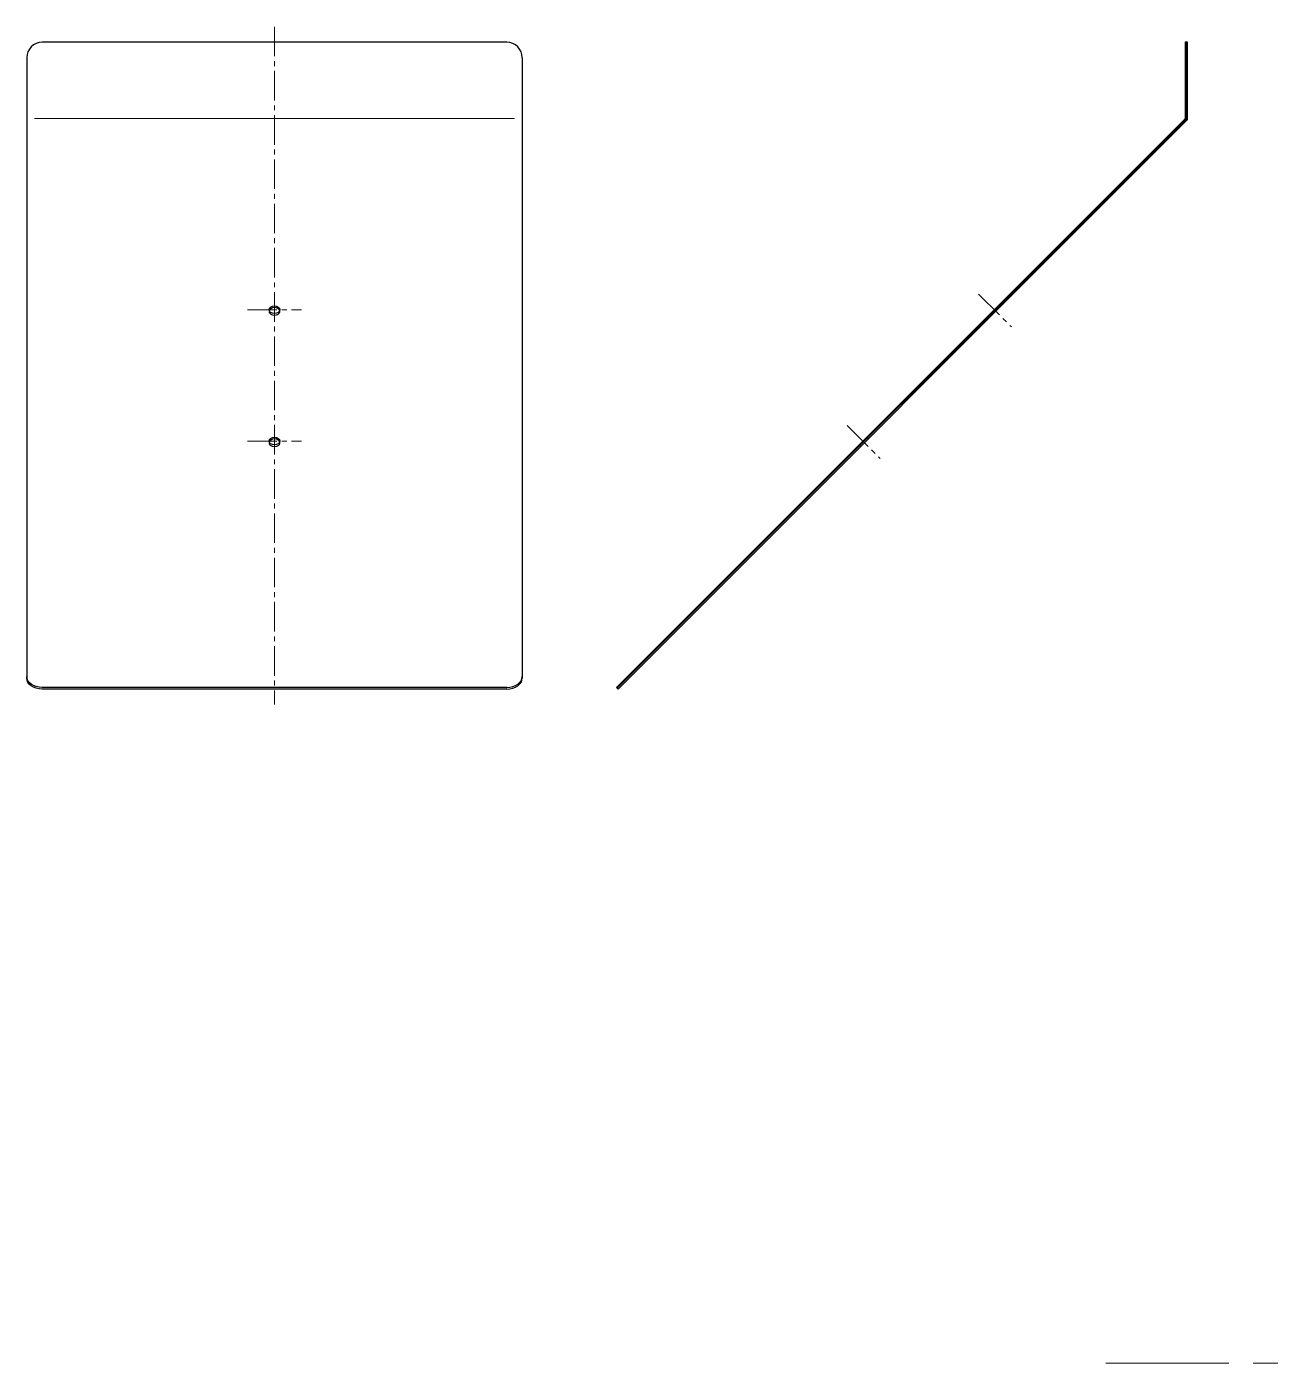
# Model space of a CAD drawing. Header units: millimetres. Extents: x 0 to 51411, y 0 to 16902.
# Drawn here: x 1072 to 1886, y 6056 to 6919 of the extents above; entities that cross this region are included whole.
import ezdxf

# ---------------------------------------------------------------- set-up
doc = ezdxf.new("R2010")
doc.units = ezdxf.units.MM
for name, pattern in [('CENTER2', [28.575, 19.05, -3.175, 3.175, -3.175]), ('HIDDEN2', [4.7625, 3.175, -1.5875]), ('PHANTOM2', [31.75, 15.875, -3.175, 3.175, -3.175, 3.175, -3.175])]:
    doc.linetypes.add(name, pattern=pattern)
for name, color, linetype, lineweight in [('01_外形線', 7, 'Continuous', 25), ('02_細線', 5, 'Continuous', 13), ('03_かくれ線', 6, 'HIDDEN2', 13), ('04_中心線', 1, 'CENTER2', 9), ('05_仮想線', 2, 'PHANTOM2', 13)]:
    doc.layers.add(name, color=color, linetype=linetype, lineweight=lineweight)
doc.layers.add('10_補助線', color=8, linetype='Continuous', lineweight=13, plot=False)

msp = doc.modelspace()

# ---------------------------------------------------------------- linework, layer by layer
at = {"layer": '01_外形線'}
for p, q in [((1382.201, 6908.904), (1082.201, 6908.904)), ((1072.201, 6898.904), (1072.201, 6498.193)), ((1392.201, 6898.904), (1392.201, 6498.193)), ((1382.201, 6492.182), (1082.201, 6492.182)), ((1382.201, 6491.122), (1082.201, 6491.122))]:
    msp.add_line(p, q, dxfattribs=at)
msp.add_lwpolyline([(1454.123, 6491.122), (1821.027, 6858.026, 0.1989124), (1821.906, 6860.147), (1821.906, 6908.904), (1820.406, 6908.904), (1820.406, 6860.147, -0.1989124), (1819.966, 6859.086), (1453.062, 6492.182)], format="xyb", close=True, dxfattribs=at)
for centre, start, end in [((1082.201, 6898.904), 90, 180), ((1382.201, 6898.904), 0, 90)]:
    msp.add_arc(centre, 10, start, end, dxfattribs=at)
for centre in [(1232.201, 6736.134), (1232.201, 6651.281)]:
    msp.add_ellipse(centre, major_axis=(-3.5, 0), ratio=0.7057143, dxfattribs=at)
for centre, major_axis, ratio, start_param, end_param in [((1232.201, 6735.078), (-3.5, 0), 0.7057143, 3.356976, 6.0678019), ((1232.201, 6650.226), (-3.5, 0), 0.7057143, 3.356976, 6.0678019), ((1382.201, 6499.253), (-10, 0), 0.7071068, 7.8539816, 9.424778), ((1382.201, 6498.193), (-10, 0), 0.7071068, 7.8539816, 9.424778)]:
    msp.add_ellipse(centre, major_axis=major_axis, ratio=ratio, start_param=start_param, end_param=end_param, dxfattribs=at)
at = {"layer": '01_外形線', "extrusion": (0, 0, -1)}
for centre in [(1082.201, 6499.253), (1082.201, 6498.193)]:
    msp.add_ellipse(centre, major_axis=(10, 0), ratio=0.7071068, start_param=7.8539816, end_param=9.424778, dxfattribs=at)
at = {"layer": '02_細線'}
msp.add_line((1387.201, 6859.573), (1077.201, 6859.573), dxfattribs=at)
at = {"layer": '03_かくれ線', "ltscale": 3}
for p, q in [((1694.539, 6733.659), (1695.6, 6732.599)), ((1699.489, 6738.609), (1700.55, 6737.548)), ((1609.687, 6648.806), (1610.747, 6647.746)), ((1614.636, 6653.756), (1615.697, 6652.696))]:
    msp.add_line(p, q, dxfattribs=at)
at = {"layer": '03_かくれ線', "ltscale": 3, "extrusion": (0, 0, -1)}
for centre in [(1232.201, 6735.078), (1232.201, 6650.226)]:
    msp.add_ellipse(centre, major_axis=(-3.5, 0), ratio=0.7057143, start_param=2.9262093, end_param=6.4985687, dxfattribs=at)
at = {"layer": '04_中心線'}
for p, q in [((1232.201, 6918.904), (1232.201, 6481.122)), ((1686.938, 6746.21), (1708.151, 6724.997)), ((1214.701, 6736.134), (1249.701, 6736.134)), ((1602.085, 6661.358), (1623.298, 6640.144)), ((1214.701, 6651.281), (1249.701, 6651.281))]:
    msp.add_line(p, q, dxfattribs=at)
at = {"layer": '05_仮想線', "ltscale": 5}
msp.add_line((7087.165, 6055.762), (1762.192, 6055.762), dxfattribs=at)
at = {"layer": '10_補助線'}
for p, q in [((1819.966, 6859.086), (1821.027, 6858.026)), ((1820.406, 6860.147), (1821.906, 6860.147))]:
    msp.add_line(p, q, dxfattribs=at)
msp.add_lwpolyline([(1821.156, 6908.904), (1821.156, 6860.147, -0.1989124), (1820.497, 6858.556), (1453.593, 6491.652)], format="xyb", dxfattribs=at)
for points in [[(1819.966, 6859.086), (1820.406, 6859.526), (1820.406, 6860.147)], [(1820.497, 6858.556), (1821.156, 6859.215), (1821.156, 6860.147)], [(1821.027, 6858.026), (1821.906, 6858.904), (1821.906, 6860.147)]]:
    msp.add_lwpolyline(points, dxfattribs=at)

doc.saveas('drawing.dxf')
